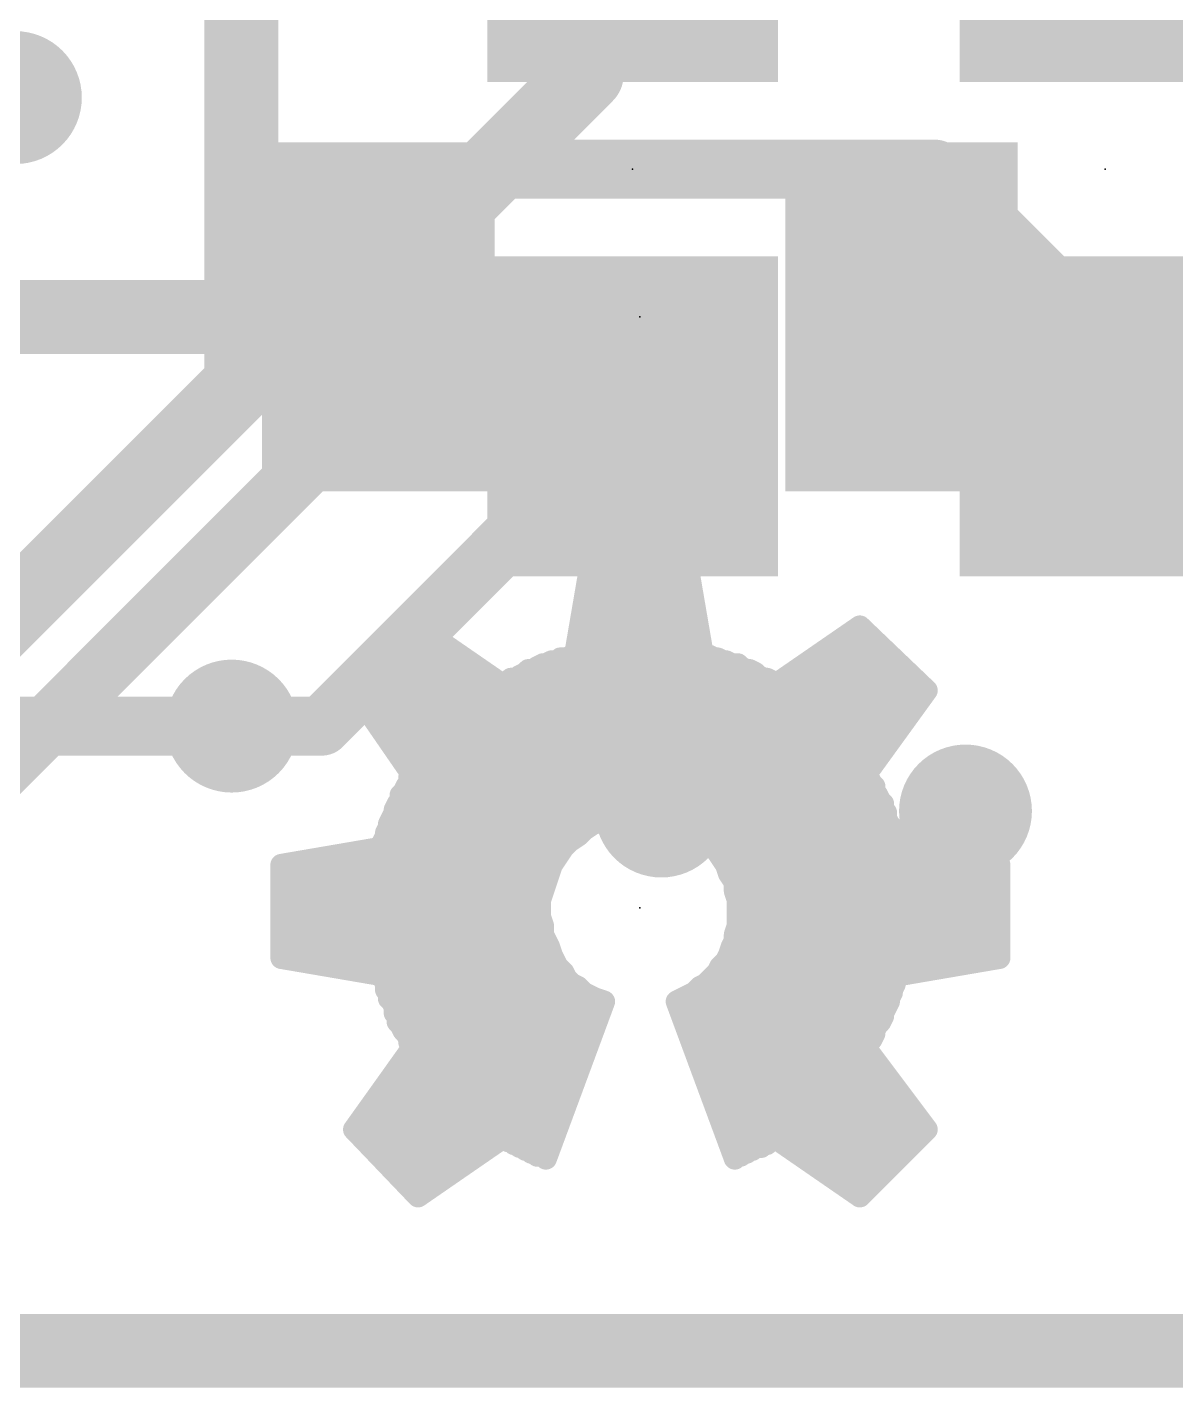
# Model space of a CAD drawing. Extents: x -25 to 77, y -62 to 26.
# Drawn here: x 18.974 to 22.926, y -0.127 to 4.553 of the extents above; entities that cross this region are included whole.
import ezdxf

# ---------------------------------------------------------------- set-up
doc = ezdxf.new("R2010")
doc.units = 0
for name, color, linetype in [('1', 12, 'CONTINUOUS'), ('16', 53, 'CONTINUOUS'), ('18', 110, 'CONTINUOUS'), ('20', 53, 'CONTINUOUS'), ('21', 41, 'CONTINUOUS'), ('23', 53, 'CONTINUOUS'), ('24', 53, 'CONTINUOUS')]:
    doc.layers.add(name, color=color, linetype=linetype)

# ---------------------------------------------------------------- blocks, each defined once
blk = doc.blocks.new('RECT')
blk.add_solid([(-0.5, -0.5), (0.5, -0.5), (-0.5, 0.5), (0.5, 0.5)])
blk = doc.blocks.new('ROUNDV')
at = {"const_width": 0.5}
blk.add_lwpolyline([(0, -0.25, 1), (0, 0.25, 1), (0, -0.25)], format="xyb", dxfattribs=at)

msp = doc.modelspace()

# ---------------------------------------------------------------- linework, layer by layer
at = {"layer": '1'}
for points, const_width in [([(20.899, 4.389), (20.899, 5.116)], 0.254), ([(20.066, 3.556), (20.899, 4.389)], 0.254), ([(18.122, 3.556), (20.066, 3.556)], 0.254), ([(20.066, 3.556), (20.182, 3.556)], 0.254), ([(19.6774, 2.1488), (17.9527, 2.1488)], 0.2032), ([(0, 0), (25.4, 0)], 0.254)]:
    msp.add_lwpolyline(points, dxfattribs=dict(at, const_width=const_width))
for points, const_width in [([(20.9439, 4.3441, 1), (20.8541, 4.4339)], 0.127), ([(20.8355, 4.389, 1), (20.9625, 4.389)], 0.127), ([(20.066, 3.6195, 1), (20.066, 3.4925)], 0.127), ([(20.0211, 3.6009, 1), (20.1109, 3.5111)], 0.127), ([(20.066, 3.4925, 1), (20.066, 3.6195)], 0.127), ([(20.182, 3.4925, 1), (20.182, 3.6195)], 0.127), ([(19.6774, 2.098, 1), (19.6774, 2.1996)], 0.1016)]:
    msp.add_lwpolyline(points, format="xyb", dxfattribs=dict(at, const_width=const_width))
at = {"layer": '16'}
for points, const_width in [([(19.7104, 3.3274), (19.7104, 7.0612)], 0.254), ([(20.5384, 4.064), (20.066, 3.5916)], 0.2032), ([(22.098, 4.064), (20.5384, 4.064)], 0.2032), ([(22.6822, 3.4798), (22.098, 4.064)], 0.2032), ([(20.066, 3.5916), (20.066, 3.175)], 0.2032), ([(22.6822, 3.214), (22.6822, 3.4798)], 0.2032), ([(18.7325, 2.3495), (19.7104, 3.3274)], 0.254), ([(20.066, 3.175), (18.2626, 1.3716)], 0.2032), ([(21.0524, 3.214), (19.9873, 2.1488)], 0.2032), ([(21.0566, 3.214), (21.0524, 3.214)], 0.2032), ([(19.9873, 2.1488), (19.6774, 2.1488)], 0.2032), ([(0, 0), (25.4, 0)], 0.254)]:
    msp.add_lwpolyline(points, dxfattribs=dict(at, const_width=const_width))
for points, const_width in [([(20.5384, 4.1148, 1), (20.5384, 4.0132)], 0.1016), ([(20.5744, 4.0281, 1), (20.5025, 4.0999)], 0.1016), ([(22.1339, 4.0999, 1), (22.0621, 4.0281)], 0.1016), ([(22.098, 4.0132, 1), (22.098, 4.1148)], 0.1016), ([(20.1168, 3.5916, 1), (20.0152, 3.5916)], 0.1016), ([(20.0301, 3.6275, 1), (20.1019, 3.5556)], 0.1016), ([(22.733, 3.4798, 1), (22.6314, 3.4798)], 0.1016), ([(22.6463, 3.4439, 1), (22.7181, 3.5157)], 0.1016), ([(19.7553, 3.2825, 1), (19.6655, 3.3723)], 0.127), ([(19.6469, 3.3274, 1), (19.7739, 3.3274)], 0.127), ([(20.1019, 3.1391, 1), (20.0301, 3.2109)], 0.1016), ([(21.0524, 3.2648, 1), (21.0524, 3.1632)], 0.1016), ([(21.0883, 3.1781, 1), (21.0165, 3.2499)], 0.1016), ([(21.0566, 3.1632, 1), (21.0566, 3.2648)], 0.1016), ([(22.6314, 3.214, 1), (22.733, 3.214)], 0.1016), ([(20.0152, 3.175, 1), (20.1168, 3.175)], 0.1016), ([(19.6774, 2.1996, 1), (19.6774, 2.098)], 0.1016), ([(19.9873, 2.098, 1), (19.9873, 2.1996)], 0.1016), ([(19.9513, 2.1848, 1), (20.0232, 2.1129)], 0.1016)]:
    msp.add_lwpolyline(points, format="xyb", dxfattribs=dict(at, const_width=const_width))
at = {"layer": '20', "const_width": 0.2032}
msp.add_lwpolyline([(25.4, 0), (0, 0)], dxfattribs=at)
at = {"layer": '21', "const_width": 0.076}
for points in [[(20.9186, 2.7414), (20.8586, 2.3914)], [(20.9177, 2.736), (21.2395, 2.736)], [(21.2386, 2.7414), (20.9186, 2.7414)], [(21.2986, 2.3914), (21.2386, 2.7414)], [(20.9047, 2.66), (21.2525, 2.66)], [(20.8916, 2.584), (21.2656, 2.584)], [(20.3186, 2.4914), (20.0986, 2.2714)], [(20.6086, 2.2914), (20.3186, 2.4914)], [(20.8786, 2.508), (21.2786, 2.508)], [(21.8386, 2.4914), (21.5486, 2.2914)], [(22.0686, 2.2714), (21.8386, 2.4914)], [(20.2592, 2.432), (20.4047, 2.432)], [(20.8656, 2.432), (21.2916, 2.432)], [(21.7525, 2.432), (21.9007, 2.432)], [(20.1832, 2.356), (20.5149, 2.356)], [(20.7286, 2.3514), (20.7186, 2.3414)], [(20.7486, 2.3614), (20.7286, 2.3514)], [(20.7379, 2.356), (21.424, 2.356)], [(20.7586, 2.3614), (20.7486, 2.3614)], [(20.7786, 2.3714), (20.7586, 2.3614)], [(20.7986, 2.3714), (20.7786, 2.3714)], [(20.8086, 2.3814), (20.7986, 2.3714)], [(20.8286, 2.3814), (20.8086, 2.3814)], [(20.8486, 2.3914), (20.8286, 2.3814)], [(20.8586, 2.3914), (20.8486, 2.3914)], [(21.3186, 2.3914), (21.2986, 2.3914)], [(21.3386, 2.3814), (21.3186, 2.3914)], [(21.3486, 2.3814), (21.3386, 2.3814)], [(21.3686, 2.3714), (21.3486, 2.3814)], [(21.3786, 2.3714), (21.3686, 2.3714)], [(21.3986, 2.3614), (21.3786, 2.3714)], [(21.4186, 2.3614), (21.3986, 2.3614)], [(21.4286, 2.3514), (21.4186, 2.3614)], [(21.4486, 2.3414), (21.4286, 2.3514)], [(21.6423, 2.356), (21.9801, 2.356)], [(20.6386, 2.3114), (20.6286, 2.3014)], [(20.6586, 2.3114), (20.6386, 2.3114)], [(20.6686, 2.3214), (20.6586, 2.3114)], [(20.6886, 2.3314), (20.6686, 2.3214)], [(20.6986, 2.3414), (20.6886, 2.3314)], [(20.7186, 2.3414), (20.6986, 2.3414)], [(21.4586, 2.3414), (21.4486, 2.3414)], [(21.4786, 2.3314), (21.4586, 2.3414)], [(21.4886, 2.3214), (21.4786, 2.3314)], [(21.5086, 2.3114), (21.4886, 2.3214)], [(21.5186, 2.3114), (21.5086, 2.3114)], [(21.5386, 2.3014), (21.5186, 2.3114)], [(20.0986, 2.2714), (20.2986, 1.9814)], [(20.1072, 2.28), (22.0596, 2.28)], [(20.6286, 2.3014), (20.6086, 2.2914)], [(21.5486, 2.2914), (21.5386, 2.3014)], [(21.8586, 1.9814), (22.0686, 2.2714)], [(20.1451, 2.204), (22.0198, 2.204)], [(20.1975, 2.128), (21.9648, 2.128)], [(20.2499, 2.052), (21.9097, 2.052)], [(20.2986, 1.9814), (20.2886, 1.9714)], [(20.2932, 1.976), (21.864, 1.976)], [(21.8686, 1.9714), (21.8586, 1.9814)], [(20.2786, 1.9414), (20.2686, 1.9214)], [(20.2886, 1.9514), (20.2786, 1.9414)], [(20.2886, 1.9714), (20.2886, 1.9514)], [(21.8786, 1.9514), (21.8686, 1.9714)], [(21.8886, 1.9414), (21.8786, 1.9514)], [(21.8886, 1.9214), (21.8886, 1.9414)], [(20.2486, 1.8814), (20.2386, 1.8614)], [(20.2586, 1.8914), (20.2486, 1.8814)], [(20.2686, 1.9214), (20.2586, 1.9114)], [(20.2586, 1.9114), (20.2586, 1.8914)], [(20.2586, 1.9), (21.9043, 1.9)], [(21.8986, 1.9114), (21.8886, 1.9214)], [(21.9086, 1.8914), (21.8986, 1.9114)], [(21.9186, 1.8814), (21.9086, 1.8914)], [(21.9186, 1.8614), (21.9186, 1.8814)], [(20.2386, 1.8514), (20.2186, 1.8114)], [(20.2386, 1.8614), (20.2386, 1.8514)], [(20.9486, 1.8214), (20.9786, 1.8414)], [(20.9786, 1.8414), (21.0086, 1.8414)], [(21.0086, 1.8414), (21.0486, 1.8514)], [(21.0486, 1.8514), (21.1186, 1.8514)], [(21.1186, 1.8514), (21.1486, 1.8414)], [(21.1486, 1.8414), (21.1786, 1.8414)], [(21.1786, 1.8414), (21.2086, 1.8214)], [(21.9286, 1.8514), (21.9186, 1.8614)], [(21.9286, 1.8314), (21.9286, 1.8514)], [(20.2186, 1.8014), (20.2086, 1.7814)], [(20.2186, 1.8114), (20.2186, 1.8014)], [(20.2249, 1.824), (20.9525, 1.824)], [(20.8686, 1.7714), (20.8886, 1.7914)], [(20.8886, 1.7914), (20.9186, 1.8114)], [(20.9186, 1.8114), (20.9486, 1.8214)], [(21.2047, 1.824), (21.9323, 1.824)], [(21.2086, 1.8214), (21.2386, 1.8114)], [(21.2386, 1.8114), (21.2986, 1.7714)], [(21.9386, 1.8114), (21.9286, 1.8314)], [(21.9486, 1.8014), (21.9386, 1.8114)], [(21.9486, 1.7814), (21.9486, 1.8014)], [(20.2086, 1.7714), (20.1986, 1.7514)], [(20.1986, 1.7514), (20.1986, 1.7314)], [(20.1986, 1.748), (20.8352, 1.748)], [(20.2086, 1.7814), (20.2086, 1.7714)], [(20.8186, 1.7314), (20.8386, 1.7514)], [(20.8386, 1.7514), (20.8686, 1.7714)], [(21.2986, 1.7714), (21.3386, 1.7314)], [(21.322, 1.748), (21.9586, 1.748)], [(21.9586, 1.7714), (21.9486, 1.7814)], [(21.9586, 1.7314), (21.9586, 1.7714)], [(20.1986, 1.7314), (19.8486, 1.6714)], [(20.7786, 1.6714), (20.8186, 1.7314)], [(21.3386, 1.7314), (21.3786, 1.6714)], [(22.3186, 1.6714), (21.9586, 1.7314)], [(19.8486, 1.6714), (19.8486, 1.3514)], [(19.8523, 1.672), (20.779, 1.672)], [(20.7386, 1.5514), (20.7786, 1.6714)], [(21.3782, 1.672), (22.3148, 1.672)], [(21.3786, 1.6714), (21.3886, 1.6414)], [(22.3186, 1.3514), (22.3186, 1.6714)], [(21.3886, 1.6414), (21.4086, 1.6114)], [(21.4086, 1.6114), (21.4086, 1.5814)], [(19.8486, 1.596), (20.7535, 1.596)], [(21.4086, 1.596), (22.3186, 1.596)], [(21.4086, 1.5814), (21.4186, 1.5514)], [(19.8486, 1.52), (20.7386, 1.52)], [(20.7386, 1.4914), (20.7386, 1.5514)], [(21.4186, 1.5514), (21.4186, 1.4614)], [(21.4186, 1.52), (22.3186, 1.52)], [(20.7486, 1.4614), (20.7386, 1.4914)], [(20.7486, 1.4314), (20.7486, 1.4614)], [(21.4186, 1.4614), (21.4086, 1.4314)], [(19.8486, 1.444), (20.7486, 1.444)], [(20.7686, 1.3914), (20.7486, 1.4314)], [(21.4086, 1.4314), (21.4086, 1.4114)], [(21.4128, 1.444), (22.3186, 1.444)], [(19.8486, 1.368), (20.7764, 1.368)], [(20.7786, 1.3614), (20.7686, 1.3914)], [(21.3986, 1.3914), (21.3886, 1.3614)], [(21.3908, 1.368), (22.3186, 1.368)], [(21.4086, 1.4114), (21.3986, 1.3914)], [(19.8486, 1.3514), (20.1986, 1.2914)], [(20.7986, 1.3214), (20.7786, 1.3614)], [(20.8186, 1.3014), (20.7986, 1.3214)], [(21.3586, 1.3214), (21.3486, 1.3014)], [(21.3786, 1.3414), (21.3586, 1.3214)], [(21.3886, 1.3614), (21.3786, 1.3414)], [(21.9686, 1.2914), (22.3186, 1.3514)], [(20.1949, 1.292), (20.8233, 1.292)], [(20.1986, 1.2914), (20.1986, 1.2814)], [(20.1986, 1.2814), (20.2086, 1.2614)], [(20.8286, 1.2814), (20.8186, 1.3014)], [(20.8486, 1.2614), (20.8286, 1.2814)], [(21.3486, 1.3014), (21.3086, 1.2614)], [(21.3392, 1.292), (21.9723, 1.292)], [(21.9586, 1.2814), (21.9686, 1.2914)], [(21.9586, 1.2614), (21.9586, 1.2814)], [(20.2086, 1.2614), (20.2086, 1.2414)], [(20.2086, 1.2414), (20.2186, 1.2314)], [(20.2186, 1.2314), (20.2186, 1.2114)], [(20.8686, 1.2514), (20.8486, 1.2614)], [(20.8886, 1.2314), (20.8686, 1.2514)], [(20.9286, 1.2114), (20.8886, 1.2314)], [(21.2686, 1.2314), (21.2086, 1.2014)], [(21.2886, 1.2514), (21.2686, 1.2314)], [(21.3086, 1.2614), (21.2886, 1.2514)], [(21.9386, 1.2114), (21.9486, 1.2314)], [(21.9486, 1.2414), (21.9586, 1.2614)], [(21.9486, 1.2314), (21.9486, 1.2414)], [(20.2186, 1.216), (20.9193, 1.216)], [(20.2186, 1.2114), (20.2286, 1.2014)], [(20.2286, 1.2014), (20.2386, 1.1814)], [(20.2386, 1.1814), (20.2386, 1.1614)], [(20.7586, 0.6614), (20.9586, 1.2014)], [(20.9586, 1.2014), (20.9286, 1.2114)], [(21.2086, 1.2014), (21.4086, 0.6614)], [(21.2379, 1.216), (21.9409, 1.216)], [(21.9186, 1.1614), (21.9386, 1.2014)], [(21.9386, 1.2014), (21.9386, 1.2114)], [(20.2386, 1.1614), (20.2486, 1.1514)], [(20.2486, 1.1514), (20.2486, 1.1314)], [(20.2486, 1.14), (20.9359, 1.14)], [(21.2313, 1.14), (21.9129, 1.14)], [(21.9086, 1.1314), (21.9186, 1.1514)], [(21.9186, 1.1514), (21.9186, 1.1614)], [(20.2486, 1.1314), (20.2586, 1.1214)], [(20.2586, 1.1214), (20.2686, 1.1014)], [(20.2686, 1.1014), (20.2786, 1.0914)], [(20.2786, 1.0914), (20.2886, 1.0714)], [(21.8786, 1.0714), (21.8886, 1.0914)], [(21.8886, 1.1014), (21.8986, 1.1214)], [(21.8886, 1.0914), (21.8886, 1.1014)], [(21.8986, 1.1214), (21.9086, 1.1314)], [(20.2986, 1.0414), (20.0986, 0.7614)], [(20.2886, 1.0714), (20.2886, 1.0614)], [(20.2886, 1.064), (20.9077, 1.064)], [(20.2886, 1.0614), (20.2986, 1.0414)], [(21.2595, 1.064), (21.8712, 1.064)], [(21.8586, 1.0414), (21.8686, 1.0614)], [(22.0686, 0.7614), (21.8586, 1.0414)], [(21.8686, 1.0614), (21.8786, 1.0714)], [(20.2605, 0.988), (20.8796, 0.988)], [(21.2876, 0.988), (21.8986, 0.988)], [(20.2062, 0.912), (20.8514, 0.912)], [(21.3158, 0.912), (21.9556, 0.912)], [(20.1519, 0.836), (20.8233, 0.836)], [(21.3439, 0.836), (22.0126, 0.836)], [(20.0986, 0.7614), (20.3186, 0.5314)], [(20.0999, 0.76), (20.7951, 0.76)], [(21.3721, 0.76), (22.0672, 0.76)], [(21.8386, 0.5314), (22.0686, 0.7614)], [(20.3186, 0.5314), (20.6086, 0.7314)], [(20.6086, 0.7314), (20.6186, 0.7314)], [(20.6186, 0.7314), (20.6286, 0.7214)], [(20.6286, 0.7214), (20.6386, 0.7214)], [(20.6386, 0.7214), (20.6486, 0.7114)], [(20.6486, 0.7114), (20.6586, 0.7114)], [(20.6586, 0.7114), (20.6686, 0.7014)], [(21.4986, 0.7014), (21.5086, 0.7114)], [(21.5086, 0.7114), (21.5186, 0.7114)], [(21.5186, 0.7114), (21.5386, 0.7314)], [(21.5386, 0.7314), (21.5486, 0.7314)], [(21.5486, 0.7314), (21.8386, 0.5314)], [(20.1726, 0.684), (20.5399, 0.684)], [(20.6686, 0.7014), (20.6786, 0.7014)], [(20.6786, 0.7014), (20.6886, 0.6914)], [(20.6886, 0.6914), (20.6986, 0.6914)], [(20.6986, 0.6914), (20.7086, 0.6814)], [(20.706, 0.684), (20.767, 0.684)], [(20.7086, 0.6814), (20.7186, 0.6814)], [(20.7186, 0.6814), (20.7286, 0.6714)], [(20.7286, 0.6714), (20.7486, 0.6714)], [(20.7486, 0.6714), (20.7586, 0.6614)], [(21.4002, 0.684), (21.4512, 0.684)], [(21.4086, 0.6614), (21.4086, 0.6714)], [(21.4086, 0.6714), (21.4286, 0.6714)], [(21.4286, 0.6714), (21.4386, 0.6814)], [(21.4386, 0.6814), (21.4486, 0.6814)], [(21.4486, 0.6814), (21.4586, 0.6914)], [(21.4586, 0.6914), (21.4686, 0.6914)], [(21.4686, 0.6914), (21.4786, 0.7014)], [(21.4786, 0.7014), (21.4986, 0.7014)], [(21.6173, 0.684), (21.9912, 0.684)], [(20.2453, 0.608), (20.4297, 0.608)], [(21.7275, 0.608), (21.9152, 0.608)], [(20.318, 0.532), (20.3195, 0.532)], [(21.8377, 0.532), (21.8392, 0.532)]]:
    msp.add_lwpolyline(points, dxfattribs=at)
at = {"layer": '21', "const_width": 0.038}
for points in [[(20.9177, 2.755, 1), (20.9177, 2.717)], [(20.9186, 2.7604, 1), (20.9186, 2.7224)], [(20.9373, 2.7382, 1), (20.8999, 2.7446)], [(21.2573, 2.7446, 1), (21.2199, 2.7382)], [(21.2386, 2.7224, 1), (21.2386, 2.7604)], [(21.2395, 2.717, 1), (21.2395, 2.755)], [(20.9047, 2.679, 1), (20.9047, 2.641)], [(21.2525, 2.641, 1), (21.2525, 2.679)], [(20.8916, 2.603, 1), (20.8916, 2.565)], [(21.2656, 2.565, 1), (21.2656, 2.603)], [(20.3294, 2.507, 1), (20.3078, 2.4757)], [(20.332, 2.4779, 1), (20.3052, 2.5048)], [(20.8786, 2.527, 1), (20.8786, 2.489)], [(21.2786, 2.489, 1), (21.2786, 2.527)], [(21.8517, 2.5051, 1), (21.8255, 2.4776)], [(21.8494, 2.4757, 1), (21.8278, 2.507)], [(20.2592, 2.451, 1), (20.2592, 2.413)], [(20.4047, 2.413, 1), (20.4047, 2.451)], [(20.8656, 2.451, 1), (20.8656, 2.413)], [(21.2916, 2.413, 1), (21.2916, 2.451)], [(21.7525, 2.451, 1), (21.7525, 2.413)], [(21.9007, 2.413, 1), (21.9007, 2.451)], [(20.1832, 2.375, 1), (20.1832, 2.337)], [(20.5149, 2.337, 1), (20.5149, 2.375)], [(20.7201, 2.3684, 1), (20.7371, 2.3344)], [(20.742, 2.3379, 1), (20.7152, 2.3648)], [(20.7379, 2.375, 1), (20.7379, 2.337)], [(20.7486, 2.3804, 1), (20.7486, 2.3424)], [(20.7501, 2.3784, 1), (20.7671, 2.3444)], [(20.7571, 2.3444, 1), (20.7401, 2.3784)], [(20.7586, 2.3424, 1), (20.7586, 2.3804)], [(20.7786, 2.3904, 1), (20.7786, 2.3524)], [(20.7871, 2.3544, 1), (20.7701, 2.3884)], [(20.7852, 2.3848, 1), (20.812, 2.3579)], [(20.8086, 2.4004, 1), (20.8086, 2.3624)], [(20.822, 2.3679, 1), (20.7952, 2.3948)], [(20.7986, 2.3524, 1), (20.7986, 2.3904)], [(20.8201, 2.3984, 1), (20.8371, 2.3644)], [(20.8286, 2.3624, 1), (20.8286, 2.4004)], [(20.8486, 2.4104, 1), (20.8486, 2.3724)], [(20.8399, 2.3946, 1), (20.8773, 2.3882)], [(20.8571, 2.3744, 1), (20.8401, 2.4084)], [(20.8586, 2.3724, 1), (20.8586, 2.4104)], [(21.2986, 2.4104, 1), (21.2986, 2.3724)], [(21.2799, 2.3882, 1), (21.3173, 2.3946)], [(21.3271, 2.4084, 1), (21.3101, 2.3744)], [(21.3186, 2.3724, 1), (21.3186, 2.4104)], [(21.3386, 2.4004, 1), (21.3386, 2.3624)], [(21.3571, 2.3984, 1), (21.3401, 2.3644)], [(21.3301, 2.3644, 1), (21.3471, 2.3984)], [(21.3486, 2.3624, 1), (21.3486, 2.4004)], [(21.3686, 2.3904, 1), (21.3686, 2.3524)], [(21.3871, 2.3884, 1), (21.3701, 2.3544)], [(21.3601, 2.3544, 1), (21.3771, 2.3884)], [(21.3786, 2.3524, 1), (21.3786, 2.3904)], [(21.3986, 2.3804, 1), (21.3986, 2.3424)], [(21.3901, 2.3444, 1), (21.4071, 2.3784)], [(21.432, 2.3748, 1), (21.4052, 2.3479)], [(21.4371, 2.3684, 1), (21.4201, 2.3344)], [(21.4186, 2.3424, 1), (21.4186, 2.3804)], [(21.424, 2.337, 1), (21.424, 2.375)], [(21.6423, 2.375, 1), (21.6423, 2.337)], [(21.9801, 2.337, 1), (21.9801, 2.375)], [(20.6386, 2.3304, 1), (20.6386, 2.2924)], [(20.652, 2.2979, 1), (20.6252, 2.3248)], [(20.6452, 2.3248, 1), (20.672, 2.2979)], [(20.6601, 2.3384, 1), (20.6771, 2.3044)], [(20.682, 2.3079, 1), (20.6552, 2.3348)], [(20.6586, 2.2924, 1), (20.6586, 2.3304)], [(20.6752, 2.3448, 1), (20.702, 2.3179)], [(20.6986, 2.3604, 1), (20.6986, 2.3224)], [(20.6971, 2.3144, 1), (20.6801, 2.3484)], [(20.712, 2.3279, 1), (20.6852, 2.3548)], [(20.7052, 2.3548, 1), (20.732, 2.3279)], [(20.7186, 2.3224, 1), (20.7186, 2.3604)], [(21.4152, 2.3379, 1), (21.442, 2.3648)], [(21.4486, 2.3604, 1), (21.4486, 2.3224)], [(21.4671, 2.3584, 1), (21.4501, 2.3244)], [(21.4401, 2.3244, 1), (21.4571, 2.3584)], [(21.4586, 2.3224, 1), (21.4586, 2.3604)], [(21.492, 2.3448, 1), (21.4652, 2.3179)], [(21.4971, 2.3384, 1), (21.4801, 2.3044)], [(21.4701, 2.3144, 1), (21.4871, 2.3484)], [(21.4752, 2.3079, 1), (21.502, 2.3348)], [(21.5086, 2.3304, 1), (21.5086, 2.2924)], [(21.5271, 2.3284, 1), (21.5101, 2.2944)], [(21.5001, 2.2944, 1), (21.5171, 2.3284)], [(21.5186, 2.2924, 1), (21.5186, 2.3304)], [(20.1142, 2.2822, 1), (20.083, 2.2606)], [(20.0852, 2.2848, 1), (20.112, 2.2579)], [(20.1072, 2.299, 1), (20.1072, 2.261)], [(20.6001, 2.3084, 1), (20.6171, 2.2744)], [(20.5978, 2.2757, 1), (20.6194, 2.307)], [(20.6152, 2.3148, 1), (20.642, 2.2879)], [(20.6371, 2.2844, 1), (20.6201, 2.3184)], [(21.552, 2.3148, 1), (21.5252, 2.2879)], [(21.5378, 2.307, 1), (21.5594, 2.2757)], [(21.5301, 2.2844, 1), (21.5471, 2.3184)], [(21.5352, 2.2779, 1), (21.562, 2.3048)], [(22.084, 2.2602, 1), (22.0532, 2.2825)], [(22.0555, 2.2576, 1), (22.0817, 2.2851)], [(22.0596, 2.261, 1), (22.0596, 2.299)], [(20.1451, 2.223, 1), (20.1451, 2.185)], [(22.0198, 2.185, 1), (22.0198, 2.223)], [(20.1975, 2.147, 1), (20.1975, 2.109)], [(21.9648, 2.109, 1), (21.9648, 2.147)], [(20.2499, 2.071, 1), (20.2499, 2.033)], [(21.9097, 2.033, 1), (21.9097, 2.071)], [(20.2932, 1.995, 1), (20.2932, 1.957)], [(20.312, 1.9679, 1), (20.2852, 1.9948)], [(21.872, 1.9948, 1), (21.8452, 1.9679)], [(21.864, 1.957, 1), (21.864, 1.995)], [(20.2652, 1.9548, 1), (20.292, 1.9279)], [(20.2956, 1.9329, 1), (20.2616, 1.9499)], [(20.3076, 1.9714, 1), (20.2696, 1.9714)], [(20.2752, 1.9848, 1), (20.302, 1.9579)], [(20.2696, 1.9514, 1), (20.3076, 1.9514)], [(20.302, 1.9379, 1), (20.2752, 1.9648)], [(20.283, 1.9706, 1), (20.3142, 1.9922)], [(21.8432, 1.9925, 1), (21.874, 1.9702)], [(21.8856, 1.9799, 1), (21.8516, 1.9629)], [(21.8552, 1.9579, 1), (21.882, 1.9848)], [(21.892, 1.9648, 1), (21.8652, 1.9379)], [(21.8616, 1.9429, 1), (21.8956, 1.9599)], [(21.9076, 1.9414, 1), (21.8696, 1.9414)], [(21.8752, 1.9279, 1), (21.902, 1.9548)], [(20.2656, 1.8729, 1), (20.2316, 1.8899)], [(20.2776, 1.9114, 1), (20.2396, 1.9114)], [(20.2452, 1.9248, 1), (20.272, 1.8979)], [(20.2586, 1.919, 1), (20.2586, 1.881)], [(20.272, 1.8779, 1), (20.2452, 1.9048)], [(20.2516, 1.9299, 1), (20.2856, 1.9129)], [(20.282, 1.9079, 1), (20.2552, 1.9348)], [(21.902, 1.9348, 1), (21.8752, 1.9079)], [(21.8696, 1.9214, 1), (21.9076, 1.9214)], [(21.9156, 1.9199, 1), (21.8816, 1.9029)], [(21.8852, 1.8979, 1), (21.912, 1.9248)], [(21.922, 1.9048, 1), (21.8952, 1.8779)], [(21.8916, 1.8829, 1), (21.9256, 1.8999)], [(21.9376, 1.8814, 1), (21.8996, 1.8814)], [(21.9043, 1.881, 1), (21.9043, 1.919)], [(20.2576, 1.8614, 1), (20.2196, 1.8614)], [(20.2216, 1.8699, 1), (20.2556, 1.8529)], [(20.2556, 1.8429, 1), (20.2216, 1.8599)], [(20.2352, 1.8948, 1), (20.262, 1.8679)], [(20.2396, 1.8914, 1), (20.2776, 1.8914)], [(20.9786, 1.8604, 1), (20.9786, 1.8224)], [(20.9891, 1.8256, 1), (20.9681, 1.8572)], [(21.004, 1.8598, 1), (21.0132, 1.8229)], [(21.0086, 1.8224, 1), (21.0086, 1.8604)], [(21.0486, 1.8704, 1), (21.0486, 1.8324)], [(21.0532, 1.8329, 1), (21.044, 1.8698)], [(21.1246, 1.8694, 1), (21.1126, 1.8333)], [(21.1186, 1.8324, 1), (21.1186, 1.8704)], [(21.1486, 1.8604, 1), (21.1486, 1.8224)], [(21.1426, 1.8233, 1), (21.1546, 1.8594)], [(21.1891, 1.8572, 1), (21.1681, 1.8256)], [(21.1786, 1.8224, 1), (21.1786, 1.8604)], [(21.932, 1.8748, 1), (21.9052, 1.8479)], [(21.8996, 1.8614, 1), (21.9376, 1.8614)], [(21.9052, 1.8679, 1), (21.932, 1.8948)], [(21.9476, 1.8514, 1), (21.9096, 1.8514)], [(21.9152, 1.8379, 1), (21.942, 1.8648)], [(20.2376, 1.8114, 1), (20.1996, 1.8114)], [(20.2016, 1.8199, 1), (20.2356, 1.8029)], [(20.2356, 1.7929, 1), (20.2016, 1.8099)], [(20.2249, 1.843, 1), (20.2249, 1.805)], [(20.2196, 1.8514, 1), (20.2576, 1.8514)], [(20.8781, 1.8072, 1), (20.8991, 1.7756)], [(20.902, 1.7779, 1), (20.8752, 1.8048)], [(20.9126, 1.8294, 1), (20.9246, 1.7933)], [(20.9291, 1.7956, 1), (20.9081, 1.8272)], [(20.9381, 1.8372, 1), (20.9591, 1.8056)], [(20.9546, 1.8033, 1), (20.9426, 1.8394)], [(20.9525, 1.805, 1), (20.9525, 1.843)], [(21.2047, 1.843, 1), (21.2047, 1.805)], [(21.2146, 1.8394, 1), (21.2026, 1.8033)], [(21.1981, 1.8056, 1), (21.2191, 1.8372)], [(21.2491, 1.8272, 1), (21.2281, 1.7956)], [(21.2326, 1.7933, 1), (21.2446, 1.8294)], [(21.9456, 1.8399, 1), (21.9116, 1.8229)], [(21.9096, 1.8314, 1), (21.9476, 1.8314)], [(21.952, 1.8248, 1), (21.9252, 1.7979)], [(21.9216, 1.8029, 1), (21.9556, 1.8199)], [(21.9676, 1.8014, 1), (21.9296, 1.8014)], [(21.9323, 1.805, 1), (21.9323, 1.843)], [(21.9352, 1.7879, 1), (21.962, 1.8148)], [(20.2176, 1.7514, 1), (20.1796, 1.7514)], [(20.1986, 1.767, 1), (20.1986, 1.729)], [(20.1816, 1.7599, 1), (20.2156, 1.7429)], [(20.2276, 1.7814, 1), (20.1896, 1.7814)], [(20.1916, 1.7899, 1), (20.2256, 1.7729)], [(20.1896, 1.7714, 1), (20.2276, 1.7714)], [(20.2256, 1.7629, 1), (20.1916, 1.7799)], [(20.1996, 1.8014, 1), (20.2376, 1.8014)], [(20.8281, 1.7672, 1), (20.8491, 1.7356)], [(20.852, 1.7379, 1), (20.8252, 1.7648)], [(20.8352, 1.729, 1), (20.8352, 1.767)], [(20.8552, 1.7848, 1), (20.882, 1.7579)], [(20.8791, 1.7556, 1), (20.8581, 1.7872)], [(21.312, 1.7848, 1), (21.2852, 1.7579)], [(21.2881, 1.7556, 1), (21.3091, 1.7872)], [(21.322, 1.767, 1), (21.322, 1.729)], [(21.962, 1.7948, 1), (21.9352, 1.7679)], [(21.9296, 1.7814, 1), (21.9676, 1.7814)], [(21.9776, 1.7714, 1), (21.9396, 1.7714)], [(21.9452, 1.7579, 1), (21.972, 1.7848)], [(21.9586, 1.729, 1), (21.9586, 1.767)], [(20.1796, 1.7314, 1), (20.2176, 1.7314)], [(20.2018, 1.7126, 1), (20.1954, 1.7501)], [(20.8052, 1.7448, 1), (20.832, 1.7179)], [(20.8344, 1.7208, 1), (20.8028, 1.7419)], [(21.3544, 1.7419, 1), (21.3228, 1.7208)], [(21.3252, 1.7179, 1), (21.352, 1.7448)], [(21.9617, 1.7501, 1), (21.9555, 1.7126)], [(21.9396, 1.7314, 1), (21.9776, 1.7314)], [(19.8676, 1.6714, 1), (19.8296, 1.6714)], [(19.8454, 1.6901, 1), (19.8518, 1.6526)], [(19.8523, 1.691, 1), (19.8523, 1.653)], [(20.7628, 1.6819, 1), (20.7944, 1.6608)], [(20.7966, 1.6654, 1), (20.7606, 1.6774)], [(20.779, 1.653, 1), (20.779, 1.691)], [(21.3782, 1.691, 1), (21.3782, 1.653)], [(21.3966, 1.6774, 1), (21.3606, 1.6654)], [(21.3628, 1.6608, 1), (21.3944, 1.6819)], [(22.3376, 1.6714, 1), (22.2996, 1.6714)], [(22.3148, 1.653, 1), (22.3148, 1.691)], [(22.3155, 1.6526, 1), (22.3217, 1.6901)], [(21.4044, 1.6519, 1), (21.3728, 1.6308)], [(21.3706, 1.6354, 1), (21.4066, 1.6474)], [(21.4276, 1.6114, 1), (21.3896, 1.6114)], [(21.3928, 1.6008, 1), (21.4244, 1.6219)], [(19.8486, 1.615, 1), (19.8486, 1.577)], [(20.7535, 1.577, 1), (20.7535, 1.615)], [(21.4086, 1.615, 1), (21.4086, 1.577)], [(21.4266, 1.5874, 1), (21.3906, 1.5754)], [(21.3896, 1.5814, 1), (21.4276, 1.5814)], [(22.3186, 1.577, 1), (22.3186, 1.615)], [(19.8486, 1.539, 1), (19.8486, 1.501)], [(20.7576, 1.5514, 1), (20.7196, 1.5514)], [(20.7206, 1.5574, 1), (20.7566, 1.5454)], [(20.7386, 1.501, 1), (20.7386, 1.539)], [(21.4376, 1.5514, 1), (21.3996, 1.5514)], [(21.4186, 1.539, 1), (21.4186, 1.501)], [(21.4006, 1.5454, 1), (21.4366, 1.5574)], [(22.3186, 1.501, 1), (22.3186, 1.539)], [(20.7566, 1.4974, 1), (20.7206, 1.4854)], [(20.7196, 1.4914, 1), (20.7576, 1.4914)], [(20.7676, 1.4614, 1), (20.7296, 1.4614)], [(21.4366, 1.4554, 1), (21.4006, 1.4674)], [(19.8486, 1.463, 1), (19.8486, 1.425)], [(20.7656, 1.4399, 1), (20.7316, 1.4229)], [(20.7306, 1.4554, 1), (20.7666, 1.4674)], [(20.7486, 1.425, 1), (20.7486, 1.463)], [(21.4276, 1.4314, 1), (21.3896, 1.4314)], [(21.3906, 1.4374, 1), (21.4266, 1.4254)], [(21.4128, 1.463, 1), (21.4128, 1.425)], [(21.3996, 1.4614, 1), (21.4376, 1.4614)], [(22.3186, 1.425, 1), (22.3186, 1.463)], [(19.8486, 1.387, 1), (19.8486, 1.349)], [(20.7296, 1.4314, 1), (20.7676, 1.4314)], [(20.7866, 1.3974, 1), (20.7506, 1.3854)], [(20.7516, 1.3829, 1), (20.7856, 1.3999)], [(20.7764, 1.349, 1), (20.7764, 1.387)], [(21.3908, 1.387, 1), (21.3908, 1.349)], [(21.3816, 1.3999, 1), (21.4156, 1.3829)], [(21.4166, 1.3854, 1), (21.3806, 1.3974)], [(21.3896, 1.4114, 1), (21.4276, 1.4114)], [(21.4256, 1.4029, 1), (21.3916, 1.4199)], [(22.3186, 1.349, 1), (22.3186, 1.387)], [(19.8518, 1.3701, 1), (19.8454, 1.3326)], [(19.8296, 1.3514, 1), (19.8676, 1.3514)], [(20.7956, 1.3699, 1), (20.7616, 1.3529)], [(20.7606, 1.3554, 1), (20.7966, 1.3674)], [(20.812, 1.3348, 1), (20.7852, 1.3079)], [(21.3756, 1.3129, 1), (21.3416, 1.3299)], [(21.3616, 1.3499, 1), (21.3956, 1.3329)], [(21.392, 1.3279, 1), (21.3652, 1.3548)], [(21.3706, 1.3674, 1), (21.4066, 1.3554)], [(21.4056, 1.3529, 1), (21.3716, 1.3699)], [(22.2996, 1.3514, 1), (22.3376, 1.3514)], [(22.3218, 1.3326, 1), (22.3154, 1.3701)], [(20.1949, 1.311, 1), (20.1949, 1.273)], [(20.2176, 1.2914, 1), (20.1796, 1.2914)], [(20.2156, 1.2899, 1), (20.1816, 1.2729)], [(20.1954, 1.2726, 1), (20.2018, 1.3101)], [(20.7816, 1.3129, 1), (20.8156, 1.3299)], [(20.8356, 1.3099, 1), (20.8016, 1.2929)], [(20.8052, 1.2879, 1), (20.832, 1.3148)], [(20.842, 1.2948, 1), (20.8152, 1.2679)], [(20.8233, 1.273, 1), (20.8233, 1.311)], [(21.3392, 1.311, 1), (21.3392, 1.273)], [(21.3316, 1.3099, 1), (21.3656, 1.2929)], [(21.362, 1.2879, 1), (21.3352, 1.3148)], [(21.3452, 1.3348, 1), (21.372, 1.3079)], [(21.9776, 1.2814, 1), (21.9396, 1.2814)], [(21.9452, 1.2948, 1), (21.972, 1.2679)], [(21.9654, 1.3101, 1), (21.9718, 1.2726)], [(21.982, 1.2779, 1), (21.9552, 1.3048)], [(21.9723, 1.273, 1), (21.9723, 1.311)], [(20.1796, 1.2814, 1), (20.2176, 1.2814)], [(20.2276, 1.2614, 1), (20.1896, 1.2614)], [(20.222, 1.2548, 1), (20.1952, 1.2279)], [(20.1916, 1.2529, 1), (20.2256, 1.2699)], [(20.2376, 1.2314, 1), (20.1996, 1.2314)], [(20.2052, 1.2179, 1), (20.232, 1.2448)], [(20.8116, 1.2729, 1), (20.8456, 1.2899)], [(20.8571, 1.2784, 1), (20.8401, 1.2444)], [(20.8352, 1.2479, 1), (20.862, 1.2748)], [(20.882, 1.2648, 1), (20.8552, 1.2379)], [(20.8601, 1.2344, 1), (20.8771, 1.2684)], [(20.8971, 1.2484, 1), (20.8801, 1.2144)], [(20.8752, 1.2179, 1), (20.902, 1.2448)], [(21.2552, 1.2448, 1), (21.282, 1.2179)], [(21.2771, 1.2144, 1), (21.2601, 1.2484)], [(21.2801, 1.2684, 1), (21.2971, 1.2344)], [(21.302, 1.2379, 1), (21.2752, 1.2648)], [(21.2952, 1.2748, 1), (21.322, 1.2479)], [(21.3171, 1.2444, 1), (21.3001, 1.2784)], [(21.9676, 1.2414, 1), (21.9296, 1.2414)], [(21.9316, 1.2499, 1), (21.9656, 1.2329)], [(21.9656, 1.2229, 1), (21.9316, 1.2399)], [(21.9396, 1.2614, 1), (21.9776, 1.2614)], [(21.9756, 1.2529, 1), (21.9416, 1.2699)], [(20.1896, 1.2414, 1), (20.2276, 1.2414)], [(20.2186, 1.235, 1), (20.2186, 1.197)], [(20.232, 1.2248, 1), (20.2052, 1.1979)], [(20.1996, 1.2114, 1), (20.2376, 1.2114)], [(20.2456, 1.2099, 1), (20.2116, 1.1929)], [(20.2152, 1.1879, 1), (20.242, 1.2148)], [(20.2576, 1.1814, 1), (20.2196, 1.1814)], [(20.9346, 1.2294, 1), (20.9226, 1.1933)], [(20.9193, 1.197, 1), (20.9193, 1.235)], [(20.9201, 1.1944, 1), (20.9371, 1.2284)], [(20.9764, 1.1948, 1), (20.9408, 1.208)], [(20.9526, 1.1833, 1), (20.9646, 1.2194)], [(21.2264, 1.208, 1), (21.1908, 1.1948)], [(21.2001, 1.2184, 1), (21.2171, 1.1844)], [(21.2379, 1.235, 1), (21.2379, 1.197)], [(21.9576, 1.2114, 1), (21.9196, 1.2114)], [(21.9216, 1.2199, 1), (21.9556, 1.2029)], [(21.9196, 1.2014, 1), (21.9576, 1.2014)], [(21.9556, 1.1929, 1), (21.9216, 1.2099)], [(21.9296, 1.2314, 1), (21.9676, 1.2314)], [(21.9409, 1.197, 1), (21.9409, 1.235)], [(20.252, 1.1748, 1), (20.2252, 1.1479)], [(20.2196, 1.1614, 1), (20.2576, 1.1614)], [(20.2216, 1.1729, 1), (20.2556, 1.1899)], [(20.2676, 1.1514, 1), (20.2296, 1.1514)], [(20.2486, 1.159, 1), (20.2486, 1.121)], [(20.2352, 1.1379, 1), (20.262, 1.1648)], [(20.9359, 1.121, 1), (20.9359, 1.159)], [(21.2313, 1.159, 1), (21.2313, 1.121)], [(21.9376, 1.1614, 1), (21.8996, 1.1614)], [(21.9016, 1.1699, 1), (21.9356, 1.1529)], [(21.8996, 1.1514, 1), (21.9376, 1.1514)], [(21.9356, 1.1429, 1), (21.9016, 1.1599)], [(21.9129, 1.121, 1), (21.9129, 1.159)], [(20.262, 1.1448, 1), (20.2352, 1.1179)], [(20.2296, 1.1314, 1), (20.2676, 1.1314)], [(20.2756, 1.1299, 1), (20.2416, 1.1129)], [(20.2452, 1.1079, 1), (20.272, 1.1348)], [(20.282, 1.1148, 1), (20.2552, 1.0879)], [(20.2516, 1.0929, 1), (20.2856, 1.1099)], [(20.2956, 1.0999, 1), (20.2616, 1.0829)], [(20.2652, 1.0779, 1), (20.292, 1.1048)], [(21.9076, 1.1014, 1), (21.8696, 1.1014)], [(21.8716, 1.1099, 1), (21.9056, 1.0929)], [(21.9056, 1.0829, 1), (21.8716, 1.0999)], [(21.8852, 1.1348, 1), (21.912, 1.1079)], [(21.9156, 1.1129, 1), (21.8816, 1.1299)], [(21.8916, 1.1399, 1), (21.9256, 1.1229)], [(21.922, 1.1179, 1), (21.8952, 1.1448)], [(20.3076, 1.0714, 1), (20.2696, 1.0714)], [(20.2886, 1.083, 1), (20.2886, 1.045)], [(20.3056, 1.0699, 1), (20.2716, 1.0529)], [(20.2696, 1.0614, 1), (20.3076, 1.0614)], [(20.2716, 1.0629, 1), (20.3056, 1.0799)], [(20.3141, 1.0303, 1), (20.2831, 1.0524)], [(20.9077, 1.045, 1), (20.9077, 1.083)], [(21.2595, 1.083, 1), (21.2595, 1.045)], [(21.8738, 1.0528, 1), (21.8434, 1.03)], [(21.8552, 1.0748, 1), (21.882, 1.0479)], [(21.8856, 1.0529, 1), (21.8516, 1.0699)], [(21.8616, 1.0799, 1), (21.8956, 1.0629)], [(21.892, 1.0579, 1), (21.8652, 1.0848)], [(21.8696, 1.0914, 1), (21.9076, 1.0914)], [(21.8712, 1.045, 1), (21.8712, 1.083)], [(20.2816, 1.0329, 1), (20.3156, 1.0499)], [(21.8416, 1.0499, 1), (21.8756, 1.0329)], [(20.2605, 1.007, 1), (20.2605, 0.969)], [(20.8796, 0.969, 1), (20.8796, 1.007)], [(21.2876, 1.007, 1), (21.2876, 0.969)], [(21.8986, 0.969, 1), (21.8986, 1.007)], [(20.2062, 0.931, 1), (20.2062, 0.893)], [(20.8514, 0.893, 1), (20.8514, 0.931)], [(21.3158, 0.931, 1), (21.3158, 0.893)], [(21.9556, 0.893, 1), (21.9556, 0.931)], [(20.1519, 0.855, 1), (20.1519, 0.817)], [(20.8233, 0.817, 1), (20.8233, 0.855)], [(21.3439, 0.855, 1), (21.3439, 0.817)], [(22.0126, 0.817, 1), (22.0126, 0.855)], [(20.1123, 0.7745, 1), (20.0849, 0.7482)], [(20.0999, 0.779, 1), (20.0999, 0.741)], [(20.7951, 0.741, 1), (20.7951, 0.779)], [(21.3721, 0.779, 1), (21.3721, 0.741)], [(22.082, 0.7479, 1), (22.0552, 0.7748)], [(22.0672, 0.741, 1), (22.0672, 0.779)], [(20.0831, 0.7724, 1), (20.1141, 0.7503)], [(20.6086, 0.7504, 1), (20.6086, 0.7124)], [(20.6194, 0.7157, 1), (20.5978, 0.747)], [(20.632, 0.7448, 1), (20.6052, 0.7179)], [(20.6286, 0.7404, 1), (20.6286, 0.7024)], [(20.6152, 0.7079, 1), (20.642, 0.7348)], [(20.6186, 0.7124, 1), (20.6186, 0.7504)], [(20.652, 0.7348, 1), (20.6252, 0.7079)], [(20.6486, 0.7304, 1), (20.6486, 0.6924)], [(20.6386, 0.7024, 1), (20.6386, 0.7404)], [(20.672, 0.7248, 1), (20.6452, 0.6979)], [(20.6586, 0.6924, 1), (20.6586, 0.7304)], [(21.5086, 0.7304, 1), (21.5086, 0.6924)], [(21.522, 0.6979, 1), (21.4952, 0.7248)], [(21.5186, 0.6924, 1), (21.5186, 0.7304)], [(21.5386, 0.7504, 1), (21.5386, 0.7124)], [(21.552, 0.7179, 1), (21.5252, 0.7448)], [(21.5594, 0.747, 1), (21.5378, 0.7157)], [(21.5486, 0.7124, 1), (21.5486, 0.7504)], [(22.0534, 0.75, 1), (22.0838, 0.7728)], [(20.1726, 0.703, 1), (20.1726, 0.665)], [(20.5399, 0.665, 1), (20.5399, 0.703)], [(20.6352, 0.6979, 1), (20.662, 0.7248)], [(20.6686, 0.7204, 1), (20.6686, 0.6824)], [(20.6552, 0.6879, 1), (20.682, 0.7148)], [(20.692, 0.7148, 1), (20.6652, 0.6879)], [(20.6886, 0.7104, 1), (20.6886, 0.6724)], [(20.6752, 0.6779, 1), (20.702, 0.7048)], [(20.6786, 0.6824, 1), (20.6786, 0.7204)], [(20.712, 0.7048, 1), (20.6852, 0.6779)], [(20.706, 0.703, 1), (20.706, 0.665)], [(20.7086, 0.7004, 1), (20.7086, 0.6624)], [(20.6952, 0.6679, 1), (20.722, 0.6948)], [(20.6986, 0.6724, 1), (20.6986, 0.7104)], [(20.732, 0.6948, 1), (20.7052, 0.6679)], [(20.7286, 0.6904, 1), (20.7286, 0.6524)], [(20.7152, 0.6579, 1), (20.742, 0.6848)], [(20.7186, 0.6624, 1), (20.7186, 0.7004)], [(20.762, 0.6848, 1), (20.7352, 0.6579)], [(20.7486, 0.6524, 1), (20.7486, 0.6904)], [(20.767, 0.665, 1), (20.767, 0.703)], [(21.4002, 0.703, 1), (21.4002, 0.665)], [(21.4276, 0.6714, 1), (21.3896, 0.6714)], [(21.4086, 0.6904, 1), (21.4086, 0.6524)], [(21.4152, 0.6848, 1), (21.442, 0.6579)], [(21.4386, 0.7004, 1), (21.4386, 0.6624)], [(21.452, 0.6679, 1), (21.4252, 0.6948)], [(21.4286, 0.6524, 1), (21.4286, 0.6904)], [(21.4352, 0.6948, 1), (21.462, 0.6679)], [(21.4586, 0.7104, 1), (21.4586, 0.6724)], [(21.472, 0.6779, 1), (21.4452, 0.7048)], [(21.4486, 0.6624, 1), (21.4486, 0.7004)], [(21.4552, 0.7048, 1), (21.482, 0.6779)], [(21.4512, 0.665, 1), (21.4512, 0.703)], [(21.4786, 0.7204, 1), (21.4786, 0.6824)], [(21.492, 0.6879, 1), (21.4652, 0.7148)], [(21.4686, 0.6724, 1), (21.4686, 0.7104)], [(21.4852, 0.7148, 1), (21.512, 0.6879)], [(21.4986, 0.6824, 1), (21.4986, 0.7204)], [(21.5052, 0.7248, 1), (21.532, 0.6979)], [(21.6173, 0.703, 1), (21.6173, 0.665)], [(21.9912, 0.665, 1), (21.9912, 0.703)], [(20.7408, 0.668, 1), (20.7764, 0.6548)], [(20.7452, 0.6479, 1), (20.772, 0.6748)], [(21.3896, 0.6614, 1), (21.4276, 0.6614)], [(21.3908, 0.6548, 1), (21.4264, 0.668)], [(20.2453, 0.627, 1), (20.2453, 0.589)], [(20.4297, 0.589, 1), (20.4297, 0.627)], [(21.7275, 0.627, 1), (21.7275, 0.589)], [(21.9152, 0.589, 1), (21.9152, 0.627)], [(20.318, 0.551, 1), (20.318, 0.513)], [(20.3078, 0.547, 1), (20.3294, 0.5157)], [(20.3049, 0.5182, 1), (20.3323, 0.5445)], [(20.3195, 0.513, 1), (20.3195, 0.551)], [(21.8377, 0.551, 1), (21.8377, 0.513)], [(21.8252, 0.5448, 1), (21.852, 0.5179)], [(21.8278, 0.5157, 1), (21.8494, 0.547)], [(21.8392, 0.513, 1), (21.8392, 0.551)]]:
    msp.add_lwpolyline(points, format="xyb", dxfattribs=at)
at = {"layer": '23'}
for p in [(21.082, 3.556), (21.082, 1.524)]:
    msp.add_point(p, dxfattribs=at)
at = {"layer": '24'}
for p in [(21.0566, 4.064), (22.6822, 4.064)]:
    msp.add_point(p, dxfattribs=at)

# ---------------------------------------------------------------- block references
at = {"layer": '1', "xscale": 0.8, "yscale": 1.2}
for p in [(20.182, 3.556), (21.982, 3.556)]:
    msp.add_blockref('RECT', p, dxfattribs=at)
at = {"layer": '16', "xscale": 1.1, "rotation": 90}
for p in [(21.0566, 4.914), (22.6822, 4.914), (21.0566, 3.214), (22.6822, 3.214)]:
    msp.add_blockref('RECT', p, dxfattribs=at)
at = {"layer": '18', "xscale": 0.4572, "yscale": 0.4572}
for p in [(18.9332, 4.3104), (18.9332, 4.3104), (19.6774, 2.1488), (19.6774, 2.1488), (21.1557, 1.8567), (21.1557, 1.8567), (22.2021, 1.8567), (22.2021, 1.8567)]:
    msp.add_blockref('ROUNDV', p, dxfattribs=at)

doc.saveas('drawing.dxf')
